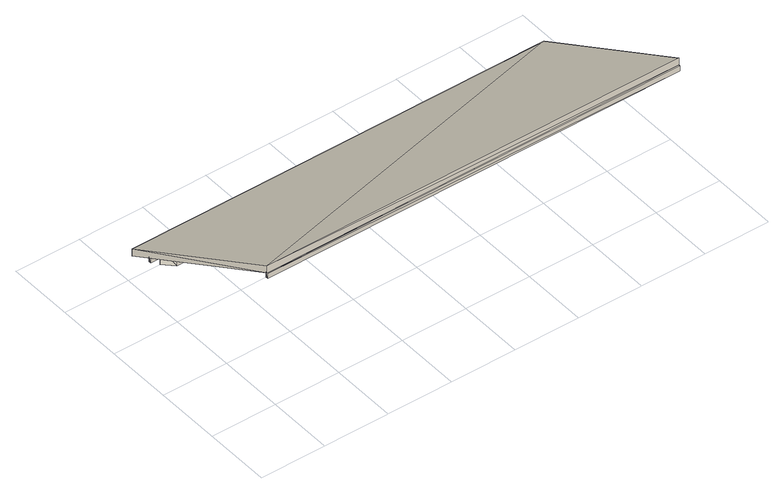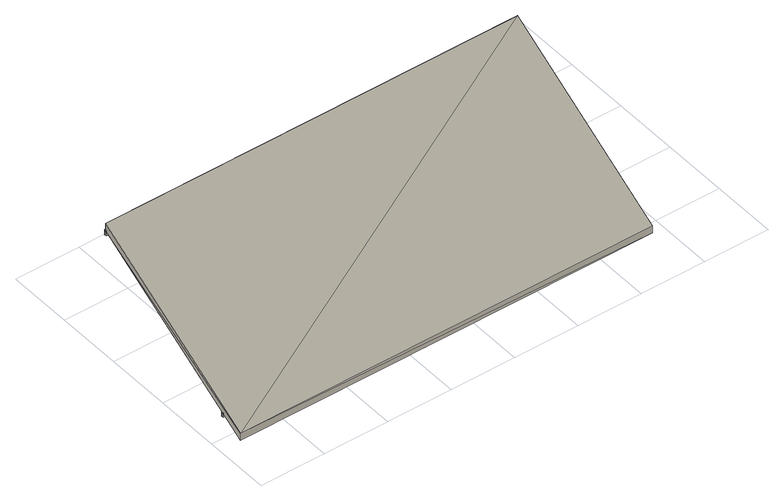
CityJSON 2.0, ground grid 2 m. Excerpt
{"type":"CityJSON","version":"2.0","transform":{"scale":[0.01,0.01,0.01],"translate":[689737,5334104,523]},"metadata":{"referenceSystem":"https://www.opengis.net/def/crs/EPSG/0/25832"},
"CityObjects":{
"building1":{"type":"Building","attributes":{"description":"FZK-Haus create by KHH / IAI / FZK","name":"FZK-Haus","Pset_BuildingCommon.SprinklerProtection":0,"Pset_BuildingCommon.SprinklerProtectionAutomatic":0,"Pset_BuildingCommon.OccupancyType":"citygml:1000 (residential building)","Pset_BuildingCommon.GrossPlannedArea":120,"Pset_BuildingCommon.NumberOfStoreys":2,"Pset_BuildingCommon.YearOfConstruction":"2008","Pset_BuildingCommon.NetAreaPlanned":120,"BaseQuantities.GrossFloorArea":241.5},"children":["building1-1","building1-2","building1-3","building1-4","building1-5","building1-6"]},
"building1-1":{"type":"BuildingConstructiveElement","attributes":{"name":"First","Pset_BeamCommon.Slope":0,"Pset_BeamCommon.IsExternal":0,"Pset_BeamCommon.LoadBearing":1,"AC_Pset_Name.Name":"First","ArchiCADProperties.Ursprungsgeschoss":"Dachgeschoss","ArchiCADProperties.Raumname":"Galerie","ArchiCADProperties.Raumnummer":"7","ArchiCADProperties.Ebene":"Dachkonstruktion","ArchiCADProperties.Typ":"Objekt","ArchiCADProperties.Geschützt":0,"ArchiCADProperties.Baustoff / Mehrschichtiger Aufbau / Profil / Schraffur":"Solid","ArchiCADProperties.Tragende Funktion":"Nicht definiert","ArchiCADProperties.Lage":"Nicht definiert","ArchiCADProperties.Element-Klassifizierung":"Balken / Unterzug","ArchiCADProperties.Umbau-Status":"Bestand","ArchiCADProperties.Anzeigen auf Umbau-Filter":"Alle relevanten Filter","ArchiCADProperties.Drehwinkel":180,"ArchiCADProperties.Oberfläche":"Kiefer","ArchiCADQuantities.Höhenangabe zum Projekt-Nullpunkt":6.09,"ArchiCADQuantities.Höhe zu Geschoss":3.39,"ArchiCADQuantities.Oberflächenbereich":6.27,"ArchiCADQuantities.Netto-Volumen":0.166,"ArchiCADQuantities.Fläche":1.04,"ArchiCADQuantities.Höhe (Z Größe)":0.16,"ArchiCADQuantities.Länge (A)":13,"ArchiCADQuantities.Volumen":0.166,"ArchiCADQuantities.Breite (B)":1,"class":"IfcBeam"},"parents":["building1"],"geometry":[{"type":"MultiSurface","lod":"3","boundaries":[[[0,1,2]],[[1,3,2]],[[2,4,5]],[[0,2,5]],[[0,5,6]],[[1,0,6]],[[6,7,1]],[[7,3,1]],[[4,2,3]],[[7,4,3]],[[4,7,5]],[[7,6,5]]]}]},
"building1-2":{"type":"BuildingConstructiveElement","attributes":{"name":"Dach-1","Pset_SlabCommon.ThermalTransmittance":0.3,"AC_Pset_Name.Name":"Dach-1","ArchiCADProperties.Ursprungsgeschoss":"Dachgeschoss","ArchiCADProperties.Raumname":"Galerie","ArchiCADProperties.Raumnummer":"7","ArchiCADProperties.Ebene":"Dächer","ArchiCADProperties.Typ":"Dachfläche","ArchiCADProperties.Geschützt":0,"ArchiCADProperties.Baustoff / Mehrschichtiger Aufbau / Profil / Schraffur":"Solid 397409098","ArchiCADProperties.Tragende Funktion":"Nicht definiert","ArchiCADProperties.Lage":"Nicht definiert","ArchiCADProperties.Element-Klassifizierung":"Dach","ArchiCADProperties.Umbau-Status":"Bestand","ArchiCADProperties.Anzeigen auf Umbau-Filter":"Alle relevanten Filter","ArchiCADProperties.Struktur - Typ":"Einfach","ArchiCADProperties.Oberfläche oben":"Ziegel","ArchiCADProperties.Oberfläche Kante":"Ziegel","ArchiCADProperties.Oberfläche unten":"Ziegel","ArchiCADProperties.Baustoff/Mehrschichtiges Bauteil":"Solid 397409098","ArchiCADProperties.Deckschraffur":"Unnamed","ArchiCADProperties.Geometriemethode":"Einzelfläche","ArchiCADProperties.Trimm-Körper":"Aufsetzlinie nach unten","ArchiCADProperties.Neigung":30,"BaseQuantities.Width":0.2,"BaseQuantities.Perimeter":38.7,"BaseQuantities.GrossArea":82.56,"BaseQuantities.NetArea":82.56,"BaseQuantities.GrossVolume":16.51,"BaseQuantities.NetVolume":16.51,"ArchiCADQuantities.Höhenangabe zum Projekt-Nullpunkt":3.2,"ArchiCADQuantities.Höhe zu Geschoss":0.5,"ArchiCADQuantities.Höhe":0.2,"ArchiCADQuantities.Oberflächenbereich":82.56,"ArchiCADQuantities.Netto-Volumen":16.51,"ArchiCADQuantities.Fläche":71.5,"ArchiCADQuantities.Netto-Oberflächenbereich Unterseite":82.56,"ArchiCADQuantities.Netto-Oberflächenbereich Oberseite":82.56,"ArchiCADQuantities.Netto-Oberflächenbereich der Kante":8.54,"ArchiCADQuantities.Volumen":16.51},"parents":["building1"],"geometry":[{"type":"Solid","lod":"3","boundaries":[[[[8,9,10]],[[10,9,11]],[[9,12,11]],[[9,13,12]],[[13,14,12]],[[12,14,15]],[[14,8,15]],[[15,8,10]],[[8,13,9]],[[14,13,8]],[[10,11,12]],[[15,10,12]]]]}]},
"building1-3":{"type":"BuildingConstructiveElement","attributes":{"name":"Sparren-7","Pset_BeamCommon.Slope":1718.87,"Pset_BeamCommon.IsExternal":0,"Pset_BeamCommon.LoadBearing":1,"AC_Pset_Name.Name":"Sparren-7","ArchiCADProperties.Ursprungsgeschoss":"Dachgeschoss","ArchiCADProperties.Raumname":"Galerie","ArchiCADProperties.Raumnummer":"7","ArchiCADProperties.Ebene":"Dachkonstruktion","ArchiCADProperties.Typ":"Objekt","ArchiCADProperties.Geschützt":0,"ArchiCADProperties.Baustoff / Mehrschichtiger Aufbau / Profil / Schraffur":"Solid","ArchiCADProperties.Tragende Funktion":"Nicht definiert","ArchiCADProperties.Lage":"Nicht definiert","ArchiCADProperties.Element-Klassifizierung":"Stab / Stabträger","ArchiCADProperties.Umbau-Status":"Bestand","ArchiCADProperties.Anzeigen auf Umbau-Filter":"Alle relevanten Filter","ArchiCADProperties.Drehwinkel":-90,"ArchiCADProperties.Oberfläche":"Kiefer","ArchiCADQuantities.Höhenangabe zum Projekt-Nullpunkt":3.2,"ArchiCADQuantities.Höhe zu Geschoss":0.5,"ArchiCADQuantities.Oberflächenbereich":3.08,"ArchiCADQuantities.Netto-Volumen":0.0813,"ArchiCADQuantities.Fläche":0.4,"ArchiCADQuantities.Höhe (Z Größe)":2.89,"ArchiCADQuantities.Länge (A)":2.5,"ArchiCADQuantities.Volumen":0.0813,"ArchiCADQuantities.Breite (B)":1,"class":"IfcMember"},"parents":["building1"],"geometry":[{"type":"MultiSurface","lod":"3","boundaries":[[[16,17,18]],[[19,16,18]],[[17,16,20]],[[16,21,20]],[[20,22,17]],[[22,18,17]],[[23,19,22]],[[22,19,18]],[[19,23,21]],[[16,19,21]],[[22,20,23]],[[20,21,23]]]}]},
"building1-4":{"type":"BuildingConstructiveElement","attributes":{"name":"Pfette-2-1","Pset_BeamCommon.Slope":0,"Pset_BeamCommon.IsExternal":0,"Pset_BeamCommon.LoadBearing":1,"AC_Pset_Name.Name":"Pfette-2-1","ArchiCADProperties.Ursprungsgeschoss":"Dachgeschoss","ArchiCADProperties.Ebene":"Dachkonstruktion","ArchiCADProperties.Typ":"Objekt","ArchiCADProperties.Geschützt":0,"ArchiCADProperties.Baustoff / Mehrschichtiger Aufbau / Profil / Schraffur":"Solid","ArchiCADProperties.Tragende Funktion":"Nicht definiert","ArchiCADProperties.Lage":"Nicht definiert","ArchiCADProperties.Element-Klassifizierung":"Balken / Unterzug","ArchiCADProperties.Umbau-Status":"Bestand","ArchiCADProperties.Anzeigen auf Umbau-Filter":"Alle relevanten Filter","ArchiCADProperties.Drehwinkel":180,"ArchiCADProperties.Oberfläche":"Kiefer","ArchiCADQuantities.Höhenangabe zum Projekt-Nullpunkt":3.36,"ArchiCADQuantities.Höhe zu Geschoss":0.66,"ArchiCADQuantities.Oberflächenbereich":6.27,"ArchiCADQuantities.Netto-Volumen":0.166,"ArchiCADQuantities.Fläche":1.04,"ArchiCADQuantities.Höhe (Z Größe)":0.16,"ArchiCADQuantities.Länge (A)":13,"ArchiCADQuantities.Volumen":0.166,"ArchiCADQuantities.Breite (B)":1,"class":"IfcBeam"},"parents":["building1"],"geometry":[{"type":"MultiSurface","lod":"3","boundaries":[[[24,25,26]],[[25,27,26]],[[26,28,29]],[[24,26,29]],[[24,29,30]],[[25,24,30]],[[30,31,25]],[[31,27,25]],[[28,26,27]],[[31,28,27]],[[28,31,29]],[[31,30,29]]]}]},
"building1-5":{"type":"BuildingConstructiveElement","attributes":{"name":"Wand-Ext-OG-2","Pset_WallCommon.ThermalTransmittance":0.4,"AC_Pset_Name.Name":"Wand-Ext-OG-2","ArchiCADProperties.Ursprungsgeschoss":"Dachgeschoss","ArchiCADProperties.Raumname":"Galerie","ArchiCADProperties.Raumnummer":"7","ArchiCADProperties.Ebene":"Außenwände","ArchiCADProperties.Typ":"Wand","ArchiCADProperties.Geschützt":0,"ArchiCADProperties.Baustoff / Mehrschichtiger Aufbau / Profil / Schraffur":"Leichtbeton 102890359","ArchiCADProperties.Tragende Funktion":"Nicht definiert","ArchiCADProperties.Lage":"Nicht definiert","ArchiCADProperties.Element-Klassifizierung":"Wand","ArchiCADProperties.Umbau-Status":"Bestand","ArchiCADProperties.Anzeigen auf Umbau-Filter":"Alle relevanten Filter","ArchiCADProperties.Struktur - Typ":"Einfach","ArchiCADProperties.Baustoff/Mehrschicht/Profil":"Leichtbeton 102890359","ArchiCADProperties.Außenseite Oberfläche":"Anstrich","ArchiCADProperties.Innenseite Oberfläche":"Anstrich","ArchiCADProperties.Oberfläche Kante":"Anstrich","ArchiCADProperties.Äußerer Neigungswinkel":90,"ArchiCADProperties.Innerer Neigungswinkel":90,"ArchiCADProperties.Wand Neigungstyp":"gerade","ArchiCADProperties.Lage der Referenzlinie":"Außen","ArchiCADProperties.Geschoss für Oberkantenverknüpfung":"Nicht verknüpft","ArchiCADProperties.Geometriemethode":"Uni","BaseQuantities.Length":11.7,"BaseQuantities.Height":0.673,"BaseQuantities.Width":0.3,"BaseQuantities.GrossFootprintArea":3.51,"BaseQuantities.NetFootprintArea":3.51,"BaseQuantities.GrossSideArea":6.84,"BaseQuantities.NetSideArea":6.84,"BaseQuantities.GrossVolume":2.06,"BaseQuantities.NetVolume":2.06,"ArchiCADQuantities.Höhenangabe zum Projekt-Nullpunkt":2.7,"ArchiCADQuantities.Höhe zu Geschoss":0,"ArchiCADQuantities.Höhe":3.5,"ArchiCADQuantities.Oberflächenbereich":6,"ArchiCADQuantities.Netto-Volumen":2.06},"parents":["building1"],"geometry":[{"type":"Solid","lod":"3","boundaries":[[[[32,33,34]],[[34,33,35]],[[36,37,33]],[[36,33,32]],[[35,33,38]],[[33,37,38]],[[38,34,35]],[[39,34,38]],[[36,32,39]],[[39,32,34]],[[37,36,38]],[[38,36,39]]]]}]},
"building1-6":{"type":"BuildingConstructiveElement","attributes":{"name":"Sparren-6","Pset_BeamCommon.Slope":1718.87,"Pset_BeamCommon.IsExternal":0,"Pset_BeamCommon.LoadBearing":1,"AC_Pset_Name.Name":"Sparren-6","ArchiCADProperties.Ursprungsgeschoss":"Dachgeschoss","ArchiCADProperties.Raumname":"Galerie","ArchiCADProperties.Raumnummer":"7","ArchiCADProperties.Ebene":"Dachkonstruktion","ArchiCADProperties.Typ":"Objekt","ArchiCADProperties.Geschützt":0,"ArchiCADProperties.Baustoff / Mehrschichtiger Aufbau / Profil / Schraffur":"Solid","ArchiCADProperties.Tragende Funktion":"Nicht definiert","ArchiCADProperties.Lage":"Nicht definiert","ArchiCADProperties.Element-Klassifizierung":"Stab / Stabträger","ArchiCADProperties.Umbau-Status":"Bestand","ArchiCADProperties.Anzeigen auf Umbau-Filter":"Alle relevanten Filter","ArchiCADProperties.Drehwinkel":-90,"ArchiCADProperties.Oberfläche":"Kiefer","ArchiCADQuantities.Höhenangabe zum Projekt-Nullpunkt":3.2,"ArchiCADQuantities.Höhe zu Geschoss":0.5,"ArchiCADQuantities.Oberflächenbereich":3.08,"ArchiCADQuantities.Netto-Volumen":0.0813,"ArchiCADQuantities.Fläche":0.4,"ArchiCADQuantities.Höhe (Z Größe)":2.89,"ArchiCADQuantities.Länge (A)":2.5,"ArchiCADQuantities.Volumen":0.0813,"ArchiCADQuantities.Breite (B)":1,"class":"IfcMember"},"parents":["building1"],"geometry":[{"type":"MultiSurface","lod":"3","boundaries":[[[40,41,42]],[[43,40,42]],[[41,40,44]],[[40,45,44]],[[44,46,41]],[[46,42,41]],[[47,43,46]],[[46,43,42]],[[43,47,45]],[[40,43,45]],[[46,44,47]],[[44,45,47]]]}]}
},
"vertices":[
[50,96,393],[50,104,393],[1350,96,393],[1350,104,393],[1350,96,409],[50,96,409],[50,104,409],[1350,104,409],
[50,100,409],[1350,100,409],[50,100,432],[1350,100,432],[1350,650,114],[1350,650,91],[50,650,91],[50,650,114],
[696,650,110],[696,100,427],[704,100,427],[704,650,110],[696,100,409],[696,650,91],[704,100,409],[704,650,91],
[50,573,120],[50,581,120],[1350,573,120],[1350,581,120],[1350,573,136],[50,573,136],[50,581,136],[1350,581,136],
[130,570,70],[1270,570,70],[130,570,137],[1270,570,137],[100,600,70],[1300,600,70],[1300,600,120],[100,600,120],
[766,650,110],[766,100,427],[774,100,427],[774,650,110],[766,100,409],[766,650,91],[774,100,409],[774,650,91]
]}
